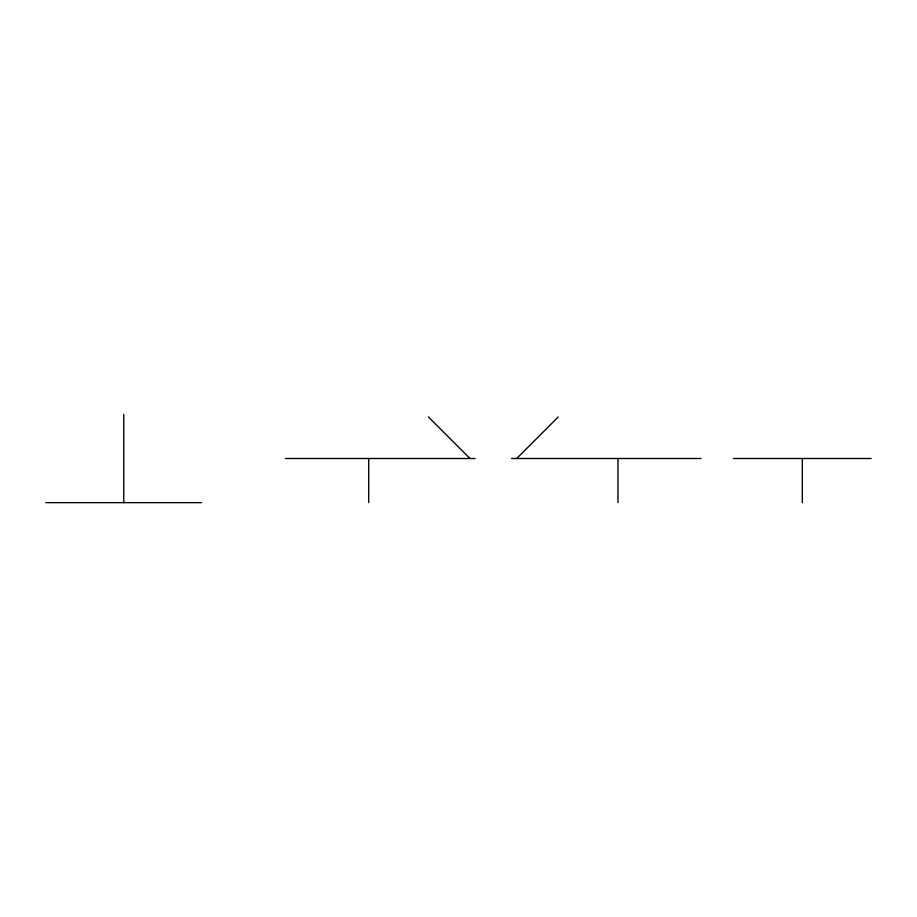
<?xml version="1.0" encoding="UTF-8"?>
<svg xmlns="http://www.w3.org/2000/svg" width="917" height="917" viewBox="0 0 917 917"><rect width="100%" height="100%" fill="white"/><g stroke="black" fill="none" stroke-linecap="round" stroke-linejoin="round"><path stroke-width="1.38" d="M516.695 458.5L558.247 416.948M285.588 458.5L475.144 458.5M511.503 458.5L701.058 458.5M733.52 458.5L871.15 458.5M45.85 502.642L201.66 502.642M428.399 416.948L469.951 458.5M802.341 458.5L802.341 502.642M617.966 458.5L617.966 502.642M368.68 458.5L368.68 502.642M123.749 414.358L123.749 502.642"/></g></svg>
